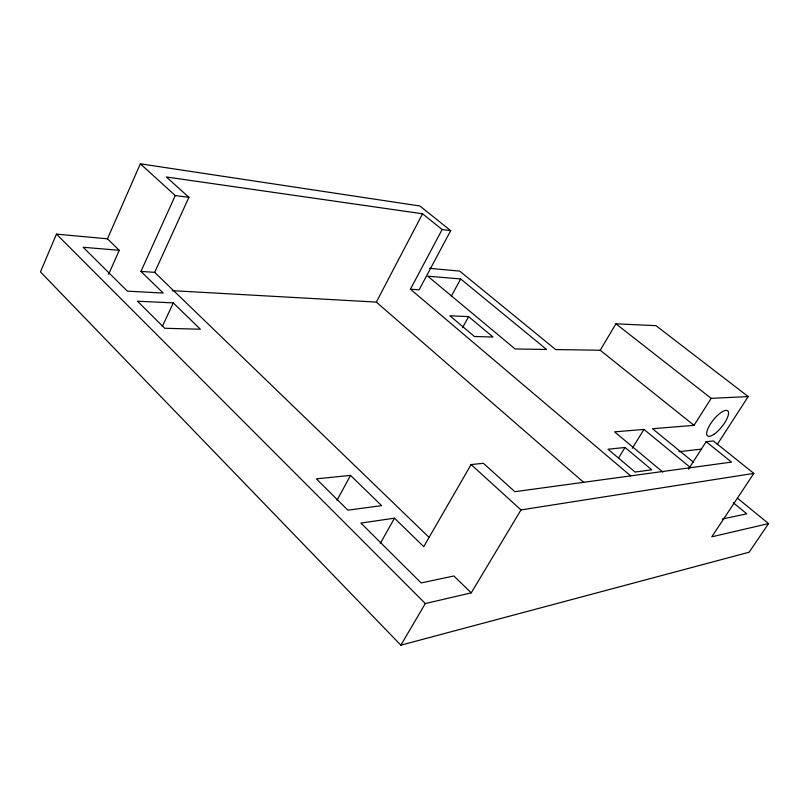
<?xml version="1.0" encoding="UTF-8"?>
<svg xmlns="http://www.w3.org/2000/svg" width="809" height="809" viewBox="0 0 809 809"><rect width="100%" height="100%" fill="white"/><g stroke="black" fill="none" stroke-linecap="round" stroke-linejoin="round"><path stroke-width="1.21" d="M108.639 274.251L119.257 250.305L107.445 238.807L56.458 234.135L40.45 271.895L400.859 645.178L749.164 552.203L768.55 523.585L737.343 498.081M107.445 238.807L140.362 163.822L419.901 205.992L450.694 230.646L419.123 289.814L410.436 289.197L442.129 229.523L450.694 230.646M119.257 250.305L83.175 247.271L127.347 291.149L163.206 293.07L140.948 271.409L175.26 195.556L140.362 163.822M140.948 271.409L154.671 272.36L188.912 197.335L166.371 176.979L422.551 213.788L442.129 229.523M162.296 326.512L173.288 302.89L200.349 329.223L164.733 328.272L137.5 301.221L173.288 302.89M172.287 290.664L376.337 302.091L422.551 213.788M337.04 500.255L350.53 475.389L381.636 505.655L347.86 510.145L316.37 478.857L350.53 475.389M451.28 296.256L460.685 278.953L546.571 349.448L515.131 348.992L427.759 276.182L460.685 278.953M462.576 327.615L468.633 316.632L492.994 337.009L474.468 336.514L449.875 315.763L468.633 316.632M380.351 543.284L394.499 518.175L423.744 546.641L471.101 464.558L483.398 463.294L514.858 491.7L731.528 462.101L706.136 441.684L688.449 469.21M400.859 645.178L425.322 603.554L471.232 592.866L520.986 509.923L753.846 473.386L713.316 440.935L706.136 441.684M429.518 268.335L459.674 271.096L555.682 349.579L600.207 350.226L615.932 323.812L655.978 325.663L748.204 396.582L717.27 444.434M618.501 458.056L625.054 447.478L651.761 469.817L635.045 472.041L608.004 449.217L625.054 447.478M632.274 448.267L643.994 429.437L690.542 467.653M693.465 462.212L652.509 428.74L694.021 425.342L711.182 398.352L748.204 396.582M753.846 473.386L711.789 536.812L768.55 523.585M722.265 519.034L746.798 513.826L733.217 502.682M394.499 518.175L360.895 523.079L421.155 582.925L453.889 575.978L471.232 592.866M678.913 451.695L701.464 449.126M643.994 429.437L614.557 431.844L662.834 472.082M175.26 195.556L188.912 197.335M615.932 323.812L711.182 398.352M600.207 350.226L694.021 425.342M410.436 289.197L630.686 475.854M376.337 302.091L583.825 482.467M471.101 464.558L520.986 509.923M154.671 272.36L429.053 537.378M56.458 234.135L425.322 603.554M713.811 434.382A16.119 5.441 -51.1 0 0 728.393 411.892A16.119 5.441 -51.1 0 0 710.545 423.815A16.119 5.441 -51.1 0 0 713.811 434.382"/></g></svg>
